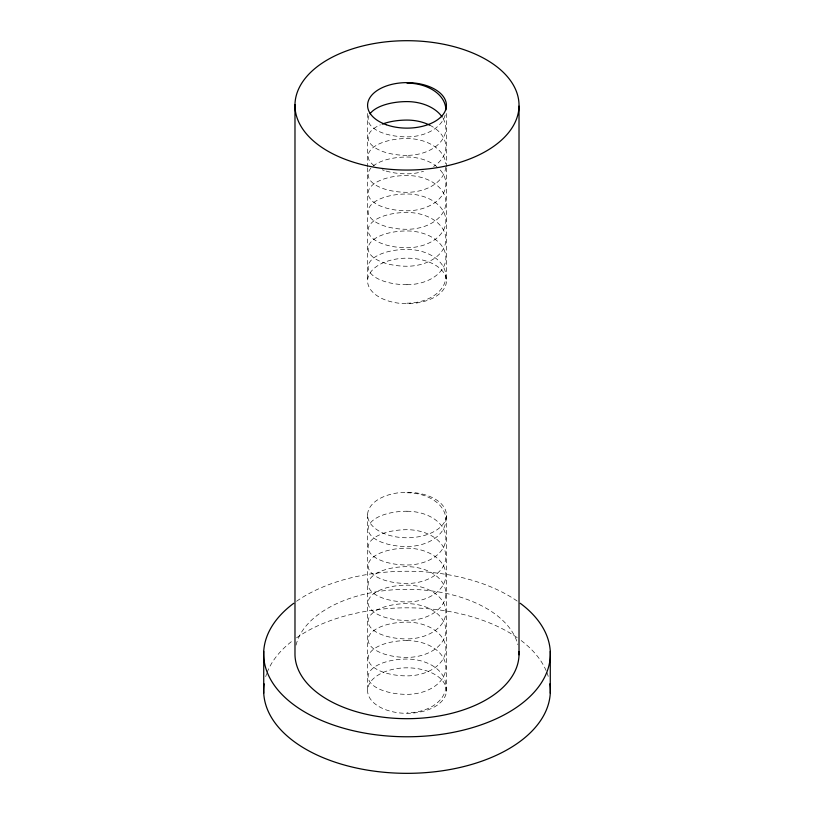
<?xml version="1.0" encoding="UTF-8"?>
<svg xmlns="http://www.w3.org/2000/svg" width="814" height="814" viewBox="0 0 814 814"><rect width="100%" height="100%" fill="white"/><g stroke="black" fill="none" stroke-linecap="round" stroke-linejoin="round"><path stroke-width="0.61" stroke-dasharray="4.07 3.05" d="M446.398 113.502L446.398 166.717M446.398 167.806L446.398 281.654A39.418 22.761 0 0 1 386.223 300.274A39.418 22.761 0 0 1 388.37 260.877A39.418 22.761 0 0 1 446.398 281.654M446.408 515.516A39.418 22.761 0 0 1 386.548 534.472A39.418 22.761 0 0 1 388.044 495.065A39.418 22.761 0 0 1 446.408 515.516L446.408 691.076A39.418 22.761 0 0 1 386.548 710.032A39.418 22.761 0 0 1 388.044 670.624A39.418 22.761 0 0 1 446.408 691.076M367.602 113.502L367.602 166.717M367.602 167.806L367.602 281.654M367.592 514.519L367.592 690.079M265.71 676.607A143.345 82.763 0 0 1 266.727 673.544M267.104 672.527A143.345 82.763 0 0 1 292.826 640.547M296.55 637.83A143.345 82.763 0 0 1 517.45 637.83M521.174 640.547A143.345 82.763 0 0 1 546.062 670.502M546.896 672.527A143.345 82.763 0 0 1 548.29 676.607M296.55 601.251A143.345 82.763 0 0 1 517.45 601.251M296.042 645.126A112.027 64.672 0 0 1 406.603 589.326A112.027 64.672 0 0 1 517.846 644.668M407 284.717A38.98 17.654 0 0 1 368.132 267.063A38.98 17.654 0 0 1 407 249.41A38.98 26.882 0 0 1 445.869 276.302A38.98 26.882 0 0 1 407 303.184M407 284.707A38.98 26.882 0 0 0 445.869 257.824A38.98 26.882 0 0 0 407 230.942A38.98 17.654 0 0 0 368.132 248.585A38.98 17.654 0 0 0 407 266.239A38.98 26.882 0 0 0 445.869 239.347A38.98 26.882 0 0 0 407 212.464A38.98 17.654 0 0 0 368.132 230.108A38.98 17.654 0 0 0 407 247.761A38.98 26.882 0 0 0 445.869 220.869A38.98 26.882 0 0 0 407 193.986A38.98 17.654 0 0 0 368.132 211.63A38.98 17.654 0 0 0 407 229.283A38.98 26.882 0 0 0 445.869 202.391A38.98 26.882 0 0 0 407 175.509A38.98 17.654 0 0 0 368.132 193.152A38.98 17.654 0 0 0 407 210.806A38.98 26.882 0 0 0 441.646 196.082A38.98 26.882 0 0 0 438.42 168.111M386.202 171.093A38.98 17.654 0 0 0 407 173.85A38.98 26.882 0 0 0 423.534 171.255M384.177 170.472A38.98 17.654 0 0 1 382.254 169.79M374.206 165.649A38.98 17.654 0 0 1 372.934 147.71A38.98 17.654 0 0 1 407 138.533A38.98 26.882 0 0 1 445.787 163.746M445.787 167.124A38.98 26.882 0 0 1 407 192.308A38.98 17.654 0 0 1 370.879 168.172M445.177 115.028A38.98 26.882 0 0 1 407 136.874A38.98 17.654 0 0 1 369.363 114.845M443.121 118.579A38.98 26.882 0 0 1 407 155.352M372.954 166.168A38.98 17.654 0 0 1 407 157.01A38.98 26.882 0 0 1 436.925 166.778M407 155.372A38.98 17.654 0 0 1 370.858 144.19A38.98 17.654 0 0 1 380.423 124.847M429.823 125.214A38.98 26.882 0 0 1 433.577 166.534M407 640.587A38.98 26.882 0 0 1 445.869 667.47A38.98 26.882 0 0 1 407 694.352A38.98 17.654 0 0 1 368.132 676.709A38.98 17.654 0 0 1 407 659.055A38.98 26.882 0 0 1 445.869 685.948A38.98 26.882 0 0 1 407 712.83M407 492.765A38.98 26.882 0 0 1 445.869 519.637A38.98 26.882 0 0 1 407 546.52A38.98 17.654 0 0 1 368.132 528.876A38.98 17.654 0 0 1 407 511.223M407 511.243A38.98 26.882 0 0 1 445.869 538.115A38.98 26.882 0 0 1 407 564.997A38.98 17.654 0 0 1 368.132 547.364A38.98 17.654 0 0 1 407 529.7A38.98 26.882 0 0 1 445.869 556.603A38.98 26.882 0 0 1 407 583.475A38.98 17.654 0 0 1 368.132 565.842A38.98 17.654 0 0 1 407 548.178A38.98 26.882 0 0 1 445.869 575.081A38.98 26.882 0 0 1 407 601.953A38.98 17.654 0 0 1 368.132 584.32A38.98 17.654 0 0 1 407 566.666A38.98 26.882 0 0 1 445.869 593.559A38.98 26.882 0 0 1 407 620.441A38.98 17.654 0 0 1 368.132 602.798A38.98 17.654 0 0 1 407 585.144A38.98 26.882 0 0 1 445.869 612.036A38.98 26.882 0 0 1 407 638.919M407 640.577A38.98 17.654 0 0 0 368.132 658.231A38.98 17.654 0 0 0 407 675.885A38.98 26.882 0 0 0 445.869 648.992A38.98 26.882 0 0 0 407 622.11A38.98 17.654 0 0 0 368.132 639.753A38.98 17.654 0 0 0 407 657.407A38.98 26.882 0 0 0 445.869 630.514A38.98 26.882 0 0 0 407 603.632A38.98 17.654 0 0 0 368.132 621.275A38.98 17.654 0 0 0 407 638.929"/><path stroke-width="1.22" d="M550.274 651.404L550.274 693.182M519.017 106.156A112.027 64.672 0 0 1 349.817 160.989A112.027 64.672 0 0 1 352.167 48.972A112.027 64.672 0 0 1 519.017 106.156L519.017 654.792M294.983 104.589L294.983 653.225A112.027 64.672 0 0 0 408.282 718.681A112.027 64.672 0 0 0 518.956 651.739M263.726 651.404L263.726 693.182M549.867 683.831A143.345 82.763 0 0 1 407 773.341A143.345 82.763 0 0 1 264.133 683.831M520.268 603.286A143.345 82.763 0 0 1 504.029 714.926A143.345 82.763 0 0 1 309.971 714.926A143.345 82.763 0 0 1 293.732 603.286M442.155 117.023A38.98 26.882 0 0 0 407 101.597A38.98 17.654 0 0 0 370.044 113.777M407 83.109A38.98 26.882 0 0 1 445.869 109.992M429.823 125.214A38.98 26.882 0 0 0 407 120.075A38.98 17.654 0 0 0 382.254 124.115M386.223 124.715A39.418 22.761 0 0 0 446.398 106.085A39.418 22.761 0 0 0 388.37 85.317A39.418 22.761 0 0 0 386.223 124.715"/></g></svg>
